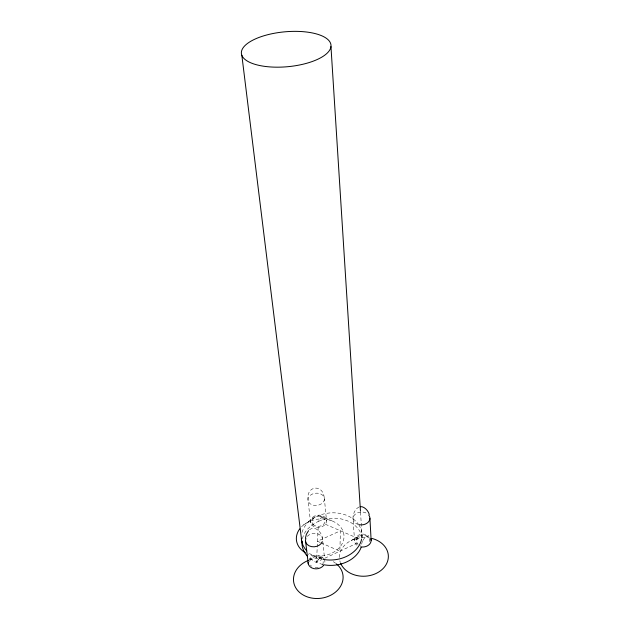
<?xml version="1.0" encoding="UTF-8"?>
<svg xmlns="http://www.w3.org/2000/svg" width="630" height="630" viewBox="0 0 630 630"><rect width="100%" height="100%" fill="white"/><g stroke="black" fill="none" stroke-linecap="round" stroke-linejoin="round"><path stroke-width="0.47" stroke-dasharray="3.15 2.36" d="M318.189 527.483L316.496 562.094L321.694 559.676M362.368 541.154L361.266 545.722A6.796 5.292 -2.7 0 1 359.604 545.257M322.458 564.614L323.151 563.259L323.166 560.409M356.95 545.202A8.284 6.45 -2.7 0 1 354.863 538.981L355.706 537.422L358.746 535.027A8.284 6.45 -2.7 0 1 368.692 535.878M362.841 540.516L366.054 535.823L370.243 537.5M302.439 538.674A30.264 23.546 -5.4 0 1 307.015 529.649L312.11 524.892L318.496 521.262L321.82 516.758L331.986 520.868M323.914 558.645L320.961 556.251L316.496 562.094L319.977 557.219L323.521 558.274M309.488 529.798C315.024 525.003 321.985 532.539 322.426 538.201M303.613 524.916L313.858 517.891A6.631 5.048 -6.4 0 1 321.82 516.758L324.23 518.49L324.891 519.679A6.631 5.048 -6.4 0 1 321.678 525.577A6.631 5.048 -6.4 0 1 313.63 524.94L312.661 523.892M369.464 541.619A6.796 5.292 -2.7 0 0 366.054 535.823C361.47 533.374 353.351 538.115 357.045 543.406A6.796 5.292 -2.7 0 0 358.163 544.47M309.275 559.645L313.11 557.495M351.217 540.501L359.297 536.098M359.1 506.977C354.855 509.04 352.839 514.041 352.989 518.561L354.564 540.65M324.804 558.227L358.746 542.43M318.496 521.262L325.757 518.97L333.427 518.175A30.264 23.546 -5.4 0 1 361.502 535.075L361.959 538.319M354.863 538.981L359.714 539.918M320.426 516.38L323.3 517.624L324.907 519.845M320.961 556.251L316.827 555.432A8.434 6.686 -7.1 0 0 309.417 558.857M322.796 564.559L315.543 562.102L309.495 558.219M325.348 524.239L360.494 539.5M320.197 542.454L317.52 541.257L340.405 530.775L339.869 551.211L321.095 542.855M321.394 558.03L316.551 556.629A6.914 5.481 -7.1 0 0 311.685 558.416L310.574 559.59A6.914 5.481 -7.1 0 0 309.818 563.787M313.772 525.05L312.732 524.034A6.631 5.048 -6.4 0 1 313.85 517.899M324.222 497.519C322.78 483.698 306.353 485.785 307.96 499.425L310.621 523.002M322.836 541.847L324.513 558.141M324.607 559.094L324.907 561.968A8.434 6.686 -7.1 0 1 324.544 563.716M324.426 499.11A8.261 6.143 -6.3 0 1 311.842 504.748A8.261 6.143 -6.3 0 1 312.307 494.062A8.261 6.143 -6.3 0 1 324.426 499.11L326.56 521.112M360.525 512.198L362.195 538.5M358.824 524.845A30.421 23.546 -5.4 0 1 361.762 538.429M322.237 559.196A30.421 23.546 -5.4 0 1 308.865 552.856M302.014 532.444A30.421 23.546 -5.4 0 1 327.387 513.23A30.421 23.546 -5.4 0 1 358.305 524.097M307.251 536.351A8.615 6.678 -7 0 1 316.969 533.665A8.615 6.678 -7 0 1 322.647 539.926M358.509 524.562A8.466 6.45 -2.8 0 1 354.328 515.12A8.466 6.45 -2.8 0 1 367.432 513.757M318.245 567.362A6.914 5.481 -7.1 0 1 314.654 567.504M311.566 566.189A6.914 5.481 -7.1 0 1 310.488 565.086M309.511 559.976A24.893 20.05 -7.2 0 1 322.048 558.353M333.27 561.7A24.893 20.05 -7.2 0 1 335.695 563.291M301.55 526.782A23.901 18.498 -6.4 0 1 334.199 521.884A23.901 18.498 -6.4 0 1 340.082 546.84A23.901 18.498 -6.4 0 1 307.952 553.967M340.326 562.472A24.475 19.373 -2.5 0 1 339.846 560.826M339.428 557.471A24.475 19.373 -2.5 0 1 369.377 537.886M314.748 516.009L313.031 517.01A8.088 6.158 -6.4 0 0 311.338 524.483L312.551 525.751A8.088 6.158 -6.4 0 0 322.269 526.578A8.088 6.158 -6.4 0 0 326.356 519.522L325.608 518.049A8.088 6.158 -6.4 0 0 314.748 516.009"/><path stroke-width="0.94" d="M305.471 538.036L306.33 534.366L308.558 530.696M360.195 506.662C363.762 506.04 368.282 510.465 369.267 514.466M241.841 55.298L301.857 542.076M305.66 541.942L308.291 563.952M330.963 46.573A44.982 17.498 -5.3 0 1 262.033 65.961A44.982 17.498 -5.3 0 1 265.569 35.296A44.982 17.498 -5.3 0 1 330.963 46.573L360.462 511.213M369.92 518.254L371.133 540.383M361.581 539.319A30.421 23.546 -5.4 0 1 323.088 559.369M306.739 550.833A30.421 23.546 -5.4 0 1 301.321 538.587M361.163 547.32A30.264 23.546 -5.4 0 1 323.647 564.732M307.377 556.188A30.264 23.546 -5.4 0 1 302.022 541.296M323.639 565.354A8.434 6.686 -7.1 0 1 314.008 568.654A8.434 6.686 -7.1 0 1 308.101 562.22M322.276 541.674A8.615 6.678 -7 0 1 311.496 546.635A8.615 6.678 -7 0 1 305.873 538.469M370.842 538.721A8.284 6.45 -2.7 0 1 368.707 545.021A8.284 6.45 -2.7 0 1 360.667 546.832M368.778 515.056A8.466 6.45 -2.8 0 1 368.164 522.246A8.466 6.45 -2.8 0 1 359.218 524.719M336.436 563.874A24.893 20.05 -7.2 0 1 332.986 593.94A24.893 20.05 -7.2 0 1 296.706 589.263A24.893 20.05 -7.2 0 1 308.653 560.29M305.345 552.683A23.901 18.498 -6.4 0 1 299.786 528.83M371.968 538.437A24.475 19.373 -2.5 0 1 381.024 570.418A24.475 19.373 -2.5 0 1 340.641 563.267"/></g></svg>
